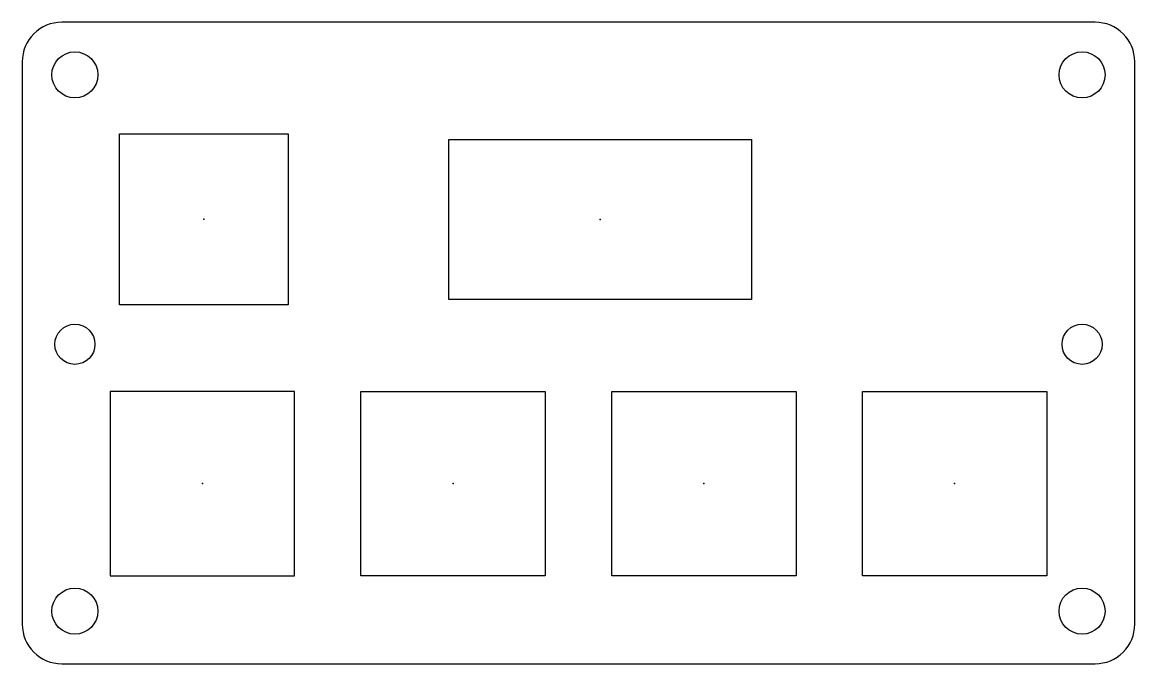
# Model space of a CAD drawing. Header units: millimetres. Extents: x -41.7 to 42.8, y -24.4 to 24.4.
import ezdxf

# ---------------------------------------------------------------- set-up
doc = ezdxf.new("R2010")
doc.units = ezdxf.units.MM
doc.layers.get('0').update_dxf_attribs({"linetype": 'CONTINUOUS'})

msp = doc.modelspace()

# ---------------------------------------------------------------- linework, layer by layer
msp.add_lwpolyline([(-38.673, 24.368, 0.414214), (-41.673, 21.368), (-41.673, -21.368, 0.414214), (-38.673, -24.368), (39.847, -24.368, 0.414214), (42.847, -21.368), (42.847, 21.368, 0.414214), (39.847, 24.368)], format="xyb", close=True)
for points in [[(-21.473, 2.898), (-34.273, 2.898), (-34.273, 15.898), (-21.473, 15.898)], [(13.727, 3.313), (-9.273, 3.313), (-9.273, 15.463), (13.727, 15.463)], [(-20.988, -3.683), (-34.988, -3.683), (-34.988, -17.683), (-20.988, -17.683)], [(-1.938, -17.683), (-15.938, -17.683), (-15.938, -3.683), (-1.938, -3.683)], [(17.112, -17.683), (3.112, -17.683), (3.112, -3.683), (17.112, -3.683)], [(36.162, -17.683), (22.162, -17.683), (22.162, -3.683), (36.162, -3.683)]]:
    msp.add_lwpolyline(points, close=True)
for centre, radius in [((-37.673, 20.368), 1.75), ((38.847, 20.368), 1.75), ((-37.673, -0.099), 1.525), ((38.847, -0.099), 1.525), ((-37.673, -20.368), 1.75), ((38.847, -20.368), 1.75)]:
    msp.add_circle(centre, radius)
for p in [(-27.873, 9.398), (2.227, 9.388), (-27.988, -10.683), (-8.938, -10.683), (10.112, -10.683), (29.162, -10.683)]:
    msp.add_point(p)

doc.saveas('drawing.dxf')
